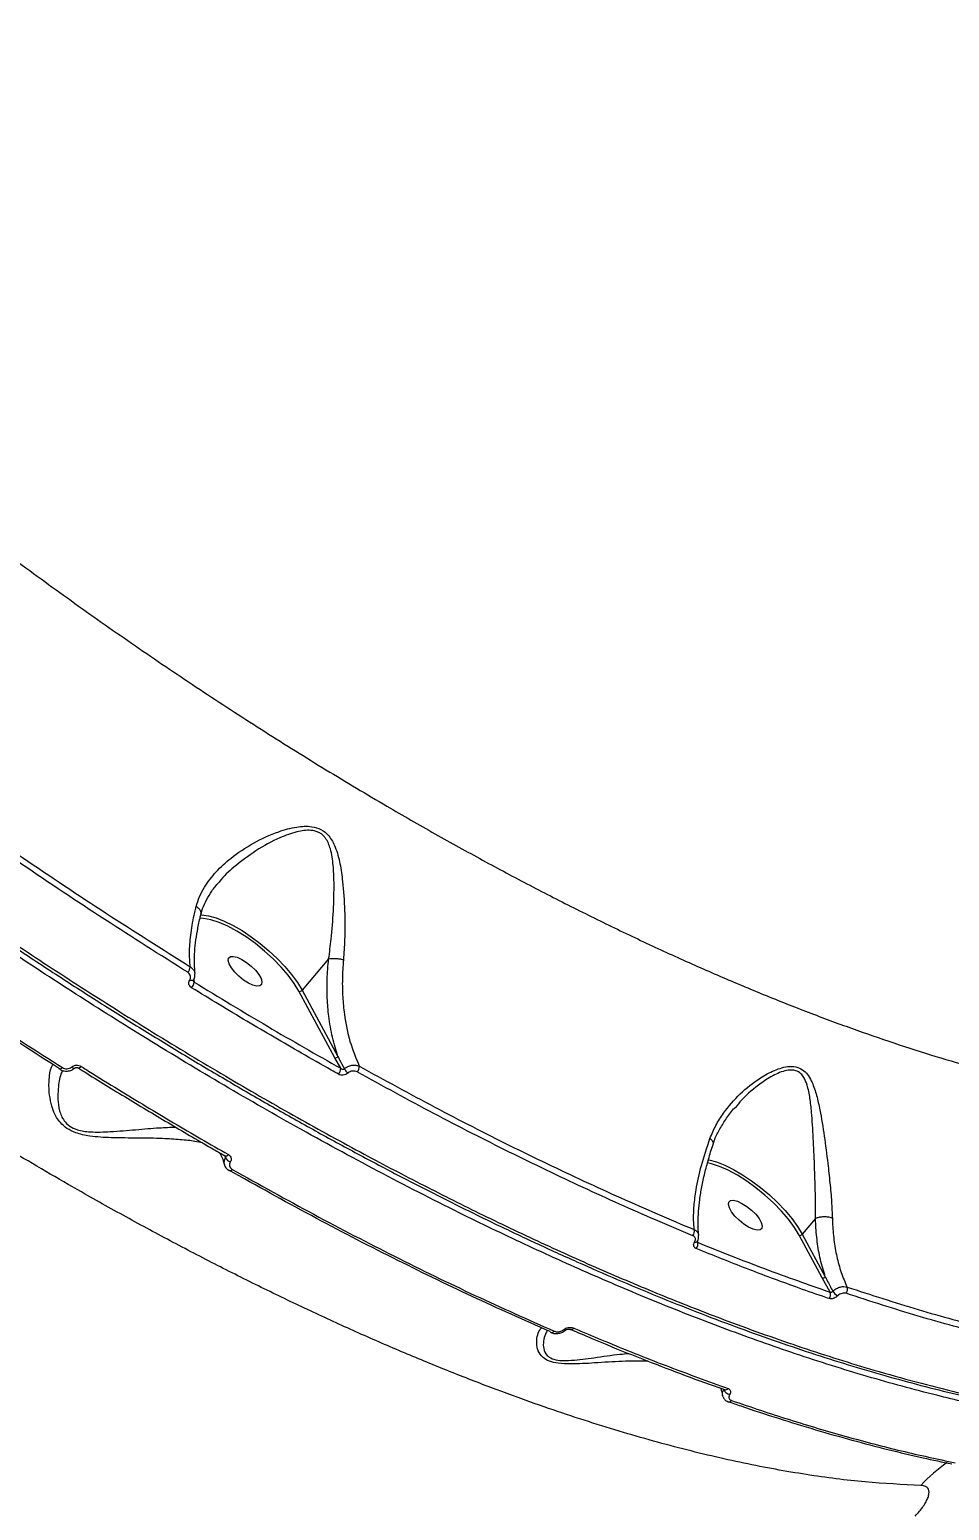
# Model space of a CAD drawing. Header units: millimetres. Extents: x -8607 to 7621, y -5747 to 4382.
# Drawn here: x 5521.9 to 5717.6, y -822.9 to -507.7 of the extents above; entities that cross this region are included whole.
import ezdxf

# ---------------------------------------------------------------- set-up
doc = ezdxf.new("R2010")
doc.units = ezdxf.units.MM
doc.layers.add('DIKOM_ОБЪЕКТ', color=7, linetype='Continuous')
doc.layers.add('DIKOM_РАЗМЕР_ОБЪЕКТА', color=7, linetype='Continuous')
doc.styles.add('style1', font='arial.ttf', dxfattribs={"width": 0.8})
doc.dimstyles.new('1-50', dxfattribs={"dimtxt": 300, "dimasz": 200, "dimexe": 100, "dimexo": 0, "dimgap": 100, "dimtad": 1, "dimtxsty": 'style1', "dimcen": 200, "dimclrd": 7, "dimclre": 7, "dimclrt": 7, "dimadec": 1, "dimazin": 2, "dimtfac": 1, "dimtmove": 0, "dimatfit": 2, "dimfxl": 0, "dimlwd": 25, "dimlwe": 18, "dimarcsym": 0})

# ---------------------------------------------------------------- blocks, each defined once
blk = doc.blocks.new('*D11')
at = {"layer": 'Defpoints', "color": 0, "transparency": 16777216}
for p in [(7619.37, -165.15), (-6826.53, -739.39), (7619.37, -5647.14)]:
    blk.add_point(p, dxfattribs=at)
at = {"layer": 'DIKOM_РАЗМЕР_ОБЪЕКТА', "color": 7, "lineweight": 18, "transparency": 16777216}
for p, q in [((7619.37, -165.15), (7619.37, -5747.14)), ((-6826.53, -739.39), (-6826.53, -5747.14))]:
    blk.add_line(p, q, dxfattribs=at)
at = {"layer": 'DIKOM_РАЗМЕР_ОБЪЕКТА', "color": 7, "lineweight": 25, "transparency": 16777216}
blk.add_line((-6626.53, -5647.14), (7419.37, -5647.14), dxfattribs=at)
at = {"layer": 'DIKOM_РАЗМЕР_ОБЪЕКТА', "color": 7, "transparency": 16777216}
for points in [[(-6626.53, -5613.8), (-6626.53, -5680.47), (-6826.53, -5647.14)], [(7419.37, -5613.8), (7419.37, -5680.47), (7619.37, -5647.14)]]:
    blk.add_solid(points, dxfattribs=at)
at = {"layer": 'DIKOM_РАЗМЕР_ОБЪЕКТА', "color": 7, "transparency": 16777216, "insert": (396.42, -5393.96), "char_height": 300, "attachment_point": 5, "style": 'style1'}
blk.add_mtext('14400', dxfattribs=at)
blk = doc.blocks.new('*D13')
at = {"layer": 'Defpoints', "color": 0, "transparency": 16777216}
for p in [(-5326.53, -191.39), (6073.47, -191.39), (6073.47, -4959.53)]:
    blk.add_point(p, dxfattribs=at)
at = {"layer": 'DIKOM_РАЗМЕР_ОБЪЕКТА', "color": 7, "lineweight": 18, "transparency": 16777216}
for p, q in [((-5326.53, -191.39), (-5326.53, -5059.53)), ((6073.47, -191.39), (6073.47, -5059.53))]:
    blk.add_line(p, q, dxfattribs=at)
at = {"layer": 'DIKOM_РАЗМЕР_ОБЪЕКТА', "color": 7, "lineweight": 25, "transparency": 16777216}
blk.add_line((-5126.53, -4959.53), (5873.47, -4959.53), dxfattribs=at)
at = {"layer": 'DIKOM_РАЗМЕР_ОБЪЕКТА', "color": 7, "transparency": 16777216}
for points in [[(-5126.53, -4926.2), (-5126.53, -4992.86), (-5326.53, -4959.53)], [(5873.47, -4926.2), (5873.47, -4992.86), (6073.47, -4959.53)]]:
    blk.add_solid(points, dxfattribs=at)
at = {"layer": 'DIKOM_РАЗМЕР_ОБЪЕКТА', "color": 7, "transparency": 16777216, "insert": (373.47, -4706.36), "char_height": 300, "attachment_point": 5, "style": 'style1'}
blk.add_mtext('11400', dxfattribs=at)

msp = doc.modelspace()

# ---------------------------------------------------------------- linework, layer by layer
at = {"layer": 'DIKOM_ОБЪЕКТ', "color": 7, "linetype": 'Continuous', "lineweight": 15}
for p, q in [((5585.526, -705.456), (5579.863, -712.147)), ((5556.815, -709.883), (5556.912, -710.413)), ((5579.863, -712.147), (5587.519, -726.282)), ((5586.86, -726.501), (5579.204, -712.366)), ((5588.103, -728.769), (5586.86, -726.501)), ((5672.106, -737.133), (5671.939, -737.335)), ((5563.602, -747.788), (5563.528, -747.414)), ((5564.394, -750.585), (5564.362, -750.562)), ((5689.153, -760.739), (5686.328, -764.077)), ((5664.011, -765.596), (5664.049, -765.805)), ((5690.583, -773.369), (5685.669, -764.296)), ((5686.328, -764.077), (5691.242, -773.15)), ((5692.252, -776.412), (5690.583, -773.369)), ((5669.818, -797.172), (5669.828, -797.174)), ((5670.583, -799.753), (5670.535, -799.734))]:
    msp.add_line(p, q, dxfattribs=at)
at = {"layer": 'DIKOM_ОБЪЕКТ', "color": 7, "linetype": 'Continuous', "lineweight": 15, "flags": 128}
for points in [[(5558.328, -696.1), (5558.496, -696.107), (5559.939, -696.306), (5561.559, -696.752), (5563.318, -697.437), (5565.181, -698.345), (5567.105, -699.457), (5569.05, -700.75), (5570.973, -702.193), (5572.833, -703.757), (5574.589, -705.408), (5576.203, -707.109), (5577.64, -708.824), (5578.869, -710.516), (5579.863, -712.147)], [(5579.204, -712.366), (5578.179, -710.694), (5576.903, -708.96), (5575.405, -707.204), (5573.722, -705.47), (5571.894, -703.8), (5569.967, -702.233), (5567.985, -700.808), (5565.998, -699.56), (5564.054, -698.517), (5562.198, -697.706), (5560.477, -697.146), (5558.931, -696.851), (5558.045, -696.805)], [(5571.253, -710.902), (5570.878, -711.209), (5570.25, -711.264), (5569.419, -711.062), (5568.453, -710.621), (5567.429, -709.975), (5566.431, -709.176), (5565.54, -708.291), (5564.827, -707.39), (5564.351, -706.546), (5564.15, -705.828), (5564.241, -705.294), (5564.615, -704.987), (5565.244, -704.932), (5566.074, -705.134), (5567.041, -705.576), (5568.065, -706.222), (5569.062, -707.02), (5569.954, -707.906), (5570.666, -708.807), (5571.142, -709.65), (5571.343, -710.368), (5571.253, -710.902)], [(5556.747, -710.002), (5556.738, -710.015), (5556.671, -710.071), (5556.573, -710.102), (5556.447, -710.108), (5556.299, -710.089), (5556.135, -710.045), (5555.961, -709.978)], [(5528.298, -728.955), (5528.258, -728.914), (5528.233, -728.842)], [(5528.868, -728.609), (5528.755, -728.732), (5528.644, -728.833), (5528.54, -728.909), (5528.447, -728.955), (5528.367, -728.972), (5528.303, -728.958), (5528.298, -728.955)], [(5530.845, -728.483), (5530.957, -728.573), (5531.065, -728.647), (5531.166, -728.704), (5531.258, -728.742), (5531.338, -728.761), (5531.405, -728.76), (5531.456, -728.739), (5531.466, -728.73)], [(5532.856, -728.354), (5532.739, -728.481), (5532.624, -728.584), (5532.517, -728.659), (5532.421, -728.704), (5532.339, -728.716), (5532.277, -728.695)], [(5564.188, -747.133), (5564.069, -747.259), (5563.951, -747.36), (5563.836, -747.43), (5563.731, -747.469), (5563.639, -747.474), (5563.565, -747.448)], [(5685.669, -764.296), (5684.648, -762.63), (5683.378, -760.902), (5681.887, -759.153), (5680.212, -757.425), (5678.394, -755.759), (5676.475, -754.196), (5674.502, -752.773), (5672.522, -751.523), (5670.582, -750.478), (5668.729, -749.661), (5667.008, -749.094), (5666.151, -748.896)], [(5666.239, -748.202), (5666.471, -748.249), (5668.091, -748.704), (5669.849, -749.395), (5671.707, -750.308), (5673.626, -751.422), (5675.564, -752.714), (5677.479, -754.155), (5679.33, -755.716), (5681.078, -757.362), (5682.684, -759.057), (5684.114, -760.766), (5685.338, -762.451), (5686.328, -764.077)], [(5565.011, -750.269), (5564.896, -750.391), (5564.781, -750.489), (5564.669, -750.559), (5564.566, -750.6), (5564.473, -750.609), (5564.396, -750.586), (5564.394, -750.585)], [(5677.717, -762.832), (5677.343, -763.139), (5676.715, -763.194), (5675.884, -762.992), (5674.917, -762.55), (5673.894, -761.904), (5672.896, -761.106), (5672.004, -760.22), (5671.292, -759.319), (5670.816, -758.476), (5670.615, -757.758), (5670.706, -757.224), (5671.08, -756.917), (5671.708, -756.862), (5672.539, -757.064), (5673.506, -757.505), (5674.529, -758.151), (5675.527, -758.95), (5676.418, -759.835), (5677.131, -760.736), (5677.607, -761.58), (5677.808, -762.298), (5677.717, -762.832)], [(5635.571, -784.385), (5635.646, -784.432), (5635.715, -784.469), (5635.778, -784.496), (5635.834, -784.511), (5635.882, -784.516), (5635.921, -784.509), (5635.95, -784.492)]]:
    msp.add_lwpolyline(points, dxfattribs=at)
at = {"layer": 'DIKOM_ОБЪЕКТ', "color": 7, "linetype": 'Continuous', "lineweight": 15}
for centre, radius, start, end in [((5553.982, -706.892), 2.114, 317.50695, 353.1346), ((5554.923, -710.262), 1.994, 316.90148, 355.65362), ((5579.363, -711.743), 0.643, 255.67973, 321.05725), ((5587.019, -725.878), 0.643, 255.68058, 321.05712), ((5586.4, -728.859), 1.705, 316.92174, 3.02423), ((5591.415, -727.496), 2.895, 208.54289, 232.28063), ((5590.315, -728.367), 1.749, 317.53173, 1.41868), ((5565.073, -747.179), 1.592, 202.47217, 252.69882), ((5662.002, -763.47), 1.389, 318.5006, 16.03185), ((5663.597, -765.326), 0.473, 246.04816, 313.38933), ((5662.766, -766.241), 1.355, 318.08162, 18.77376), ((5685.828, -763.673), 0.643, 255.67973, 321.05725), ((5690.742, -772.746), 0.643, 255.68058, 321.05712), ((5694.666, -775.813), 1.297, 319.26446, 22.01452), ((5691.079, -776.933), 1.283, 318.81668, 23.95856), ((5695.562, -774.52), 3.202, 211.51689, 237.56277), ((5632.979, -784.362), 0.636, 257.07321, 327.90898), ((5637.158, -783.723), 0.63, 255.53321, 328.26472), ((5632.993, -784.63), 0.385, 206.26364, 246.0994), ((5671.112, -796.647), 1.547, 199.15965, 262.2939), ((5669.989, -796.537), 0.655, 254.14852, 326.29191), ((5670.73, -799.101), 0.668, 257.25188, 325.60443), ((5737.373, -841.44), 35.158, 125.10258, 137.18788)]:
    msp.add_arc(centre, radius, start, end, dxfattribs=at)
for points, knots in [([(5800.866, -803.55), (5798.82, -803.961), (5793.452, -805.042), (5784.101, -806.083), (5772.972, -806.48), (5761.475, -806.091), (5750.043, -805.036), (5738.442, -803.37), (5726.87, -801.186), (5714.156, -798.261), (5700.232, -794.471), (5685.3, -789.76), (5670.337, -784.454), (5655.838, -778.796), (5641.463, -772.717), (5627.421, -766.359), (5612.292, -759.074), (5596.058, -750.765), (5579.016, -741.488), (5562.272, -731.86), (5546.339, -722.237), (5530.812, -712.432), (5515.883, -702.615), (5500.259, -691.94), (5483.974, -680.362), (5467.365, -668.055), (5451.324, -655.697), (5436.311, -643.702), (5421.905, -631.787), (5408.262, -620.128), (5393.784, -607.354), (5378.56, -593.432), (5362.985, -578.604), (5348.225, -563.991), (5334.667, -550.045), (5321.906, -536.417), (5310.049, -523.279), (5297.899, -509.305), (5285.576, -494.518), (5273.441, -479.225), (5262.26, -464.415), (5252.289, -450.515), (5243.186, -437.146), (5235.009, -424.46), (5227.33, -411.895), (5222.721, -403.719), (5220.372, -399.551)], [0, 0, 0, 0, 0.0156509, 0.0410528, 0.0664547, 0.0899044, 0.1133542, 0.1348277, 0.1563011, 0.1771003, 0.2025022, 0.227904, 0.2513538, 0.2748036, 0.2962771, 0.3177505, 0.3385497, 0.3639515, 0.3893534, 0.4128032, 0.436253, 0.4577264, 0.4791999, 0.4999991, 0.5244807, 0.5489623, 0.5715463, 0.5941304, 0.614795, 0.6354597, 0.6554668, 0.6808687, 0.7062706, 0.7297205, 0.7531703, 0.7746438, 0.7961173, 0.8169165, 0.8423185, 0.8677204, 0.8911702, 0.9146201, 0.9360936, 0.9575671, 0.9783663, 1, 1, 1, 1]), ([(5711.582, -817.547), (5707.676, -817.359), (5699.854, -816.982), (5687.239, -815.355), (5673.996, -812.945), (5660.087, -809.673), (5645.573, -805.562), (5632.533, -801.281), (5621.232, -797.188), (5611.837, -793.557), (5602.282, -789.638), (5592.621, -785.454), (5582.882, -781.021), (5573.063, -776.34), (5563.13, -771.395), (5553.118, -766.203), (5543.052, -760.779), (5531.281, -754.201), (5517.742, -746.304), (5502.588, -737.024), (5487.52, -727.369), (5472.78, -717.514), (5458.239, -707.393), (5444.019, -697.113), (5429.56, -686.269), (5414.899, -674.86), (5400.155, -662.943), (5385.74, -650.854), (5371.874, -638.799), (5358.423, -626.685), (5345.488, -614.624), (5332.557, -602.139), (5319.679, -589.246), (5306.979, -576.031), (5294.813, -562.866), (5283.356, -549.967), (5272.485, -537.221), (5262.266, -524.737), (5252.761, -512.604), (5243.907, -500.835), (5238.501, -493.224), (5235.796, -489.415)], [0, 0, 0, 0, 0.0313442, 0.0627863, 0.0943729, 0.1260597, 0.1578952, 0.1898332, 0.2088969, 0.2279605, 0.2471123, 0.2662641, 0.2851552, 0.3040463, 0.3230231, 0.3419999, 0.3608337, 0.3796886, 0.4078365, 0.436055, 0.4634313, 0.4908725, 0.5172469, 0.5436791, 0.5696677, 0.5978616, 0.6261261, 0.6535469, 0.6810325, 0.7074494, 0.733924, 0.7599541, 0.788218, 0.8165526, 0.8440412, 0.8715946, 0.8980763, 0.9246157, 0.9507092, 0.9753315, 1, 1, 1, 1]), ([(5291.674, -498.944), (5294.373, -502.175), (5300.506, -509.517), (5310.476, -520.978), (5321.813, -533.588), (5333.803, -546.453), (5346.71, -559.816), (5359.792, -572.88), (5372.475, -585.113), (5384.384, -596.255), (5396.46, -607.239), (5409.253, -618.531), (5422.846, -630.152), (5437.026, -641.89), (5451.447, -653.427), (5466.001, -664.677), (5479.847, -675.023), (5493.289, -684.743), (5506.682, -694.122), (5520.505, -703.477), (5534.817, -712.81), (5549.528, -722.038), (5564.261, -730.894), (5578.906, -739.311), (5592.636, -746.849), (5605.781, -753.737), (5618.633, -760.163), (5631.646, -766.338), (5644.802, -772.223), (5657.783, -777.665), (5671.668, -783.08), (5686.34, -788.297), (5699.626, -792.48), (5710.603, -795.558), (5720.29, -798.009), (5730.578, -800.274), (5741.608, -802.266), (5752.488, -803.752), (5763.184, -804.688), (5773.435, -805.03), (5782.648, -804.786), (5790.881, -804.07), (5798.912, -802.878), (5807.143, -801.036), (5815.303, -798.29), (5820.674, -796.112), (5823.114, -794.658), (5823.282, -794.558)], [0, 0, 0, 0, 0.0175092, 0.0397789, 0.0620872, 0.0859438, 0.109848, 0.1352927, 0.158087, 0.1780911, 0.1981231, 0.2207474, 0.2434121, 0.2665002, 0.2911499, 0.3141799, 0.3372526, 0.3579793, 0.3787371, 0.4013613, 0.4240261, 0.4471142, 0.4717638, 0.4947939, 0.5178666, 0.5385933, 0.5593511, 0.581623, 0.6039335, 0.6263717, 0.6488494, 0.6771966, 0.7056237, 0.722785, 0.7399639, 0.7622358, 0.7845463, 0.8084073, 0.8323159, 0.856411, 0.880555, 0.9005523, 0.9205775, 0.9463937, 0.9722099, 0.9980864, 1, 1, 1, 1]), ([(5382.881, -499.194), (5387.075, -503.66), (5395.473, -512.603), (5408.605, -525.902), (5422.117, -539.099), (5436.04, -552.173), (5450.319, -565.077), (5464.94, -577.79), (5479.847, -590.257), (5494.1, -601.717), (5507.606, -612.187), (5520.321, -621.719), (5533.131, -630.997), (5546.028, -640.012), (5558.98, -648.74), (5571.972, -657.168), (5584.967, -665.268), (5597.035, -672.482), (5608.154, -678.872), (5618.305, -684.495), (5628.369, -689.86), (5638.348, -694.968), (5648.247, -699.821), (5658.019, -704.397), (5667.64, -708.685), (5677.115, -712.691), (5686.465, -716.423), (5695.687, -719.879), (5704.76, -723.05), (5713.657, -725.925), (5722.36, -728.5), (5730.87, -730.776), (5739.191, -732.752), (5747.285, -734.421), (5755.131, -735.78), (5762.735, -736.833), (5770.114, -737.582), (5778.01, -738.071), (5786.308, -738.174), (5794.879, -737.752), (5802.99, -736.793), (5810.609, -735.298), (5817.724, -733.272), (5824.307, -730.707), (5830.405, -727.648), (5834.004, -725.167), (5835.806, -723.925)], [0, 0, 0, 0, 0.0279517, 0.0559711, 0.0841497, 0.112398, 0.140846, 0.1693659, 0.1980505, 0.2268089, 0.2504876, 0.2742079, 0.2980249, 0.3218842, 0.3458643, 0.3698877, 0.3940102, 0.4181768, 0.4373171, 0.4564794, 0.475545, 0.4946105, 0.5137639, 0.5329172, 0.5518732, 0.5708292, 0.5898716, 0.608914, 0.6280087, 0.6471254, 0.6661455, 0.6851656, 0.7042731, 0.7233807, 0.7422913, 0.7612018, 0.7801984, 0.799195, 0.8241795, 0.8492136, 0.8742975, 0.8994316, 0.9244982, 0.9496151, 0.9747822, 1, 1, 1, 1]), ([(5555.541, -708.321), (5549.662, -704.621), (5537.886, -697.212), (5520.13, -685.34), (5502.316, -672.959), (5490.479, -664.255), (5484.551, -659.897)], [0, 0, 0, 0, 0.24825222, 0.49719304, 0.74824047, 1, 1, 1, 1]), ([(5485.251, -658.831), (5491.083, -663.119), (5502.762, -671.707), (5520.451, -684.013), (5538.251, -695.924), (5550.132, -703.401), (5556.082, -707.145)], [0, 0, 0, 0, 0.2482527, 0.4971938, 0.7482409, 1, 1, 1, 1]), ([(5528.233, -728.842), (5522.765, -725.347), (5511.815, -718.348), (5495.326, -707.215), (5478.81, -695.618), (5464.984, -685.522), (5456.706, -679.259), (5453.895, -677.133)], [0, 0, 0, 0, 0.2200461, 0.4406213, 0.6628108, 0.8855451, 1, 1, 1, 1]), ([(5454.364, -676.78), (5457.18, -678.911), (5465.411, -685.138), (5479.16, -695.183), (5495.645, -706.766), (5512.238, -717.978), (5523.32, -725.063), (5528.868, -728.609)], [0, 0, 0, 0, 0.1144542, 0.3345003, 0.5550756, 0.7772654, 1, 1, 1, 1]), ([(5557.33, -694.355), (5557.553, -693.636), (5557.998, -692.198), (5559.352, -689.677), (5561.507, -686.883), (5564.981, -683.71), (5569.426, -680.719), (5574.234, -678.51), (5578.479, -677.32), (5581.599, -677.134), (5583.996, -677.832), (5585.802, -679.336), (5587.137, -681.895), (5588.022, -685.215), (5588.632, -689.733), (5588.999, -695.152), (5589.016, -700.806), (5588.781, -704.235), (5588.684, -705.648)], [0, 0, 0, 0, 0.0404305, 0.0808828, 0.150957, 0.2211467, 0.3139213, 0.4066913, 0.4680974, 0.5184387, 0.5509393, 0.5857394, 0.6308309, 0.6892176, 0.7478304, 0.8412608, 0.9345794, 1, 1, 1, 1]), ([(5585.533, -705.451), (5585.533, -705.45), (5585.636, -704.768), (5585.826, -703.385), (5586.212, -700.007), (5586.584, -695.215), (5586.738, -689.945), (5586.557, -685.532), (5586.163, -682.755), (5585.51, -680.853), (5584.991, -679.907), (5584.406, -679.223), (5583.922, -678.831), (5583.339, -678.494), (5582.643, -678.237), (5581.568, -678.071), (5580.258, -678.124), (5578.652, -678.432), (5576.944, -678.959), (5573.953, -680.165), (5569.916, -682.382), (5565.704, -685.604), (5563.06, -687.977), (5562.151, -689.209), (5562.053, -689.341)], [0, 0, 0, 0, 0.00006967, 0.03892665, 0.07799722, 0.18796548, 0.30098649, 0.36854094, 0.43728549, 0.46194139, 0.48718096, 0.50129162, 0.51577019, 0.5241903, 0.5412138, 0.55890558, 0.58664134, 0.61517463, 0.65068729, 0.68648883, 0.79555404, 0.9073579, 0.99007328, 1, 1, 1, 1]), ([(5558.407, -695.905), (5558.458, -695.677), (5558.647, -694.817), (5559.291, -693.342), (5560.349, -691.487), (5561.291, -690.141), (5561.931, -689.448), (5562.033, -689.338)], [0, 0, 0, 0, 0.0976763, 0.3675977, 0.650277, 0.9441569, 1, 1, 1, 1]), ([(5506.04, -694.358), (5507.955, -695.678), (5512.966, -699.132), (5521.064, -704.549), (5530.311, -710.611), (5539.513, -716.49), (5548.674, -722.197), (5557.796, -727.732), (5566.884, -733.098), (5575.94, -738.296), (5584.966, -743.328), (5593.964, -748.196), (5602.939, -752.9), (5611.891, -757.44), (5620.803, -761.809), (5629.64, -765.99), (5638.368, -769.963), (5646.97, -773.722), (5655.45, -777.27), (5663.81, -780.607), (5672.054, -783.737), (5680.184, -786.659), (5688.203, -789.374), (5696.113, -791.884), (5703.916, -794.188), (5711.615, -796.286), (5719.199, -798.177), (5726.644, -799.854), (5733.918, -801.307), (5741.005, -802.534), (5747.901, -803.535), (5754.611, -804.31), (5761.136, -804.86), (5767.48, -805.186), (5773.643, -805.288), (5779.628, -805.165), (5785.435, -804.817), (5791.067, -804.243), (5796.518, -803.443), (5801.777, -802.421), (5806.818, -801.176), (5811.627, -799.716), (5816.188, -798.031), (5820.006, -796.398), (5822.209, -795.236), (5823.055, -794.789)], [0, 0, 0, 0, 0.01476859, 0.03863559, 0.06236857, 0.08600313, 0.10956628, 0.13308498, 0.15658616, 0.1800966, 0.20363434, 0.22722624, 0.25089912, 0.27467979, 0.29858128, 0.32247984, 0.34625737, 0.36992904, 0.39352189, 0.41706292, 0.44057909, 0.46409731, 0.48763782, 0.51122514, 0.53488607, 0.55864739, 0.58253534, 0.60645388, 0.63029046, 0.65401368, 0.67765035, 0.70122715, 0.72477058, 0.74830693, 0.77185906, 0.79544742, 0.81909762, 0.84283499, 0.86668455, 0.89060461, 0.91446811, 0.93819211, 0.96180327, 0.9853254, 1, 1, 1, 1]), ([(5556.082, -707.145), (5556.001, -706.059), (5555.838, -703.866), (5556.179, -699.951), (5556.759, -696.696), (5557.23, -694.763), (5557.33, -694.355)], [0, 0, 0, 0, 0.2991599, 0.6039868, 0.9163485, 1, 1, 1, 1]), ([(5557.101, -708.564), (5557.046, -707.934), (5556.937, -706.669), (5556.979, -704.483), (5557.181, -702.105), (5557.578, -699.527), (5557.987, -697.44), (5558.322, -696.179), (5558.403, -695.877)], [0, 0, 0, 0, 0.1852208, 0.3722653, 0.5607052, 0.7501269, 0.9399623, 1, 1, 1, 1]), ([(5558.346, -695.863), (5558.369, -695.787), (5558.437, -695.562), (5558.249, -695.133), (5557.879, -694.72), (5557.53, -694.471), (5557.367, -694.376), (5557.33, -694.355)], [0, 0, 0, 0, 0.1578372, 0.4664883, 0.7751404, 0.9486064, 1, 1, 1, 1]), ([(5587.519, -726.282), (5587.099, -724.933), (5586.253, -722.216), (5585.547, -717.999), (5585.206, -713.85), (5585.164, -709.765), (5585.403, -706.92), (5585.526, -705.456)], [0, 0, 0, 0, 0.2198974, 0.4427753, 0.6236712, 0.8062571, 1, 1, 1, 1]), ([(5585.526, -705.456), (5585.527, -705.455), (5585.529, -705.453), (5585.532, -705.452), (5585.533, -705.451), (5585.533, -705.451)], [0, 0, 0, 0, 0.5019097, 0.9101308, 1, 1, 1, 1]), ([(5585.533, -705.451), (5585.747, -705.419), (5586.175, -705.353), (5587.001, -705.363), (5587.826, -705.45), (5588.384, -705.564), (5588.643, -705.636), (5588.684, -705.648)], [0, 0, 0, 0, 0.2440021, 0.4880042, 0.7320067, 0.9571012, 1, 1, 1, 1]), ([(5588.684, -705.648), (5588.585, -707.039), (5588.394, -709.726), (5588.486, -713.605), (5588.917, -718.097), (5589.935, -723.211), (5591.347, -726.604), (5592.063, -728.323)], [0, 0, 0, 0, 0.16479402, 0.31844017, 0.47351989, 0.7333093, 1, 1, 1, 1]), ([(5555.961, -709.978), (5556.027, -709.84), (5556.16, -709.564), (5556.147, -709.113), (5555.975, -708.699), (5555.734, -708.446), (5555.571, -708.34), (5555.541, -708.321)], [0, 0, 0, 0, 0.236408, 0.4729314, 0.7098822, 0.9468304, 1, 1, 1, 1]), ([(5556.082, -707.145), (5556.131, -707.177), (5556.401, -707.348), (5556.782, -707.76), (5557.048, -708.244), (5557.042, -708.524), (5557.041, -708.565)], [0, 0, 0, 0, 0.0936974, 0.5111203, 0.928532, 1, 1, 1, 1]), ([(5556.736, -709.995), (5556.764, -709.957), (5556.961, -709.685), (5557.113, -709.193), (5557.048, -708.766), (5557.026, -708.62)], [0, 0, 0, 0, 0.0977553, 0.691294, 1, 1, 1, 1]), ([(5556.379, -711.625), (5556.349, -711.605), (5556.186, -711.5), (5555.946, -711.248), (5555.775, -710.837), (5555.762, -710.389), (5555.895, -710.115), (5555.961, -709.978)], [0, 0, 0, 0, 0.0545852, 0.2913569, 0.527817, 0.7639702, 1, 1, 1, 1]), ([(5587.645, -730.024), (5587.12, -729.729), (5584.491, -728.253), (5577.987, -724.549), (5568.098, -718.775), (5560.287, -714.009), (5556.379, -711.625)], [0, 0, 0, 0, 0.0507678, 0.2538476, 0.6266954, 1, 1, 1, 1]), ([(5556.72, -710.127), (5556.718, -710.118), (5556.709, -710.088), (5556.71, -710.052), (5556.747, -710.003), (5556.748, -710.001)], [0, 0, 0, 0, 0.28984917, 0.97323117, 1, 1, 1, 1]), ([(5556.717, -710.126), (5556.717, -710.129), (5556.717, -710.182), (5556.77, -710.279), (5556.847, -710.368), (5556.901, -710.406), (5556.912, -710.413)], [0, 0, 0, 0, 0.0211844, 0.4595966, 0.8987795, 1, 1, 1, 1]), ([(5556.912, -710.413), (5562.128, -713.591), (5572.572, -719.954), (5582.922, -725.829), (5588.103, -728.769)], [0, 0, 0, 0, 0.4994501, 1, 1, 1, 1]), ([(5558.677, -744.619), (5558.156, -744.516), (5556.816, -744.25), (5553.97, -743.927), (5549.934, -743.688), (5545.008, -743.602), (5540.491, -743.595), (5536.991, -743.441), (5534.444, -743.198), (5531.925, -742.67), (5529.765, -741.619), (5528.078, -740.09), (5526.931, -738.003), (5526.274, -735.626), (5525.945, -732.941), (5526.064, -730.272), (5526.436, -728.54), (5526.844, -728.014), (5526.88, -727.968)], [0, 0, 0, 0, 0.049015, 0.1260259, 0.2053873, 0.3039243, 0.4053934, 0.4438631, 0.4827904, 0.5342449, 0.5708904, 0.6074235, 0.6657501, 0.7283161, 0.7922344, 0.8898711, 0.9904657, 1, 1, 1, 1]), ([(5587.519, -726.282), (5587.632, -726.505), (5588.075, -727.375), (5588.532, -728.238), (5588.872, -728.879)], [0, 0, 0, 0, 0.2563729, 1, 1, 1, 1]), ([(5528.906, -729.2), (5528.782, -729.459), (5528.29, -730.487), (5527.978, -732.669), (5527.841, -735.341), (5528.095, -737.322), (5528.606, -738.876), (5529.236, -740.02), (5530.323, -741.128), (5532.272, -742.021), (5534.583, -742.321), (5536.931, -742.35), (5540.224, -742.188), (5544.519, -741.823), (5549.196, -741.407), (5551.828, -741.32), (5552.966, -741.282)], [0, 0, 0, 0, 0.0433687, 0.1717101, 0.2519447, 0.3319661, 0.367338, 0.402587, 0.4447804, 0.48673, 0.5478295, 0.5959975, 0.6442623, 0.7730096, 0.9018457, 1, 1, 1, 1]), ([(5528.304, -728.944), (5528.347, -728.976), (5528.625, -729.178), (5529.274, -729.37), (5530.183, -729.377), (5530.966, -729.142), (5531.31, -728.82), (5531.434, -728.703)], [0, 0, 0, 0, 0.0481116, 0.3105093, 0.5782022, 0.8478626, 1, 1, 1, 1]), ([(5528.868, -728.609), (5529.021, -728.688), (5529.328, -728.844), (5529.869, -728.892), (5530.382, -728.787), (5530.695, -728.611), (5530.829, -728.496), (5530.845, -728.483)], [0, 0, 0, 0, 0.2486747, 0.49752, 0.7389377, 0.9703205, 1, 1, 1, 1]), ([(5530.845, -728.483), (5530.995, -728.378), (5531.286, -728.174), (5531.839, -728.072), (5532.387, -728.117), (5532.7, -728.275), (5532.856, -728.354)], [0, 0, 0, 0, 0.2592201, 0.5021627, 0.7511322, 1, 1, 1, 1]), ([(5531.467, -728.734), (5531.482, -728.72), (5531.522, -728.683), (5531.643, -728.625), (5531.807, -728.589), (5531.985, -728.591), (5532.155, -728.629), (5532.238, -728.677), (5532.278, -728.7)], [0, 0, 0, 0, 0.1014969, 0.2688297, 0.4412401, 0.6142775, 0.811271, 1, 1, 1, 1]), ([(5532.28, -728.691), (5532.688, -728.949), (5536.173, -731.156), (5542.726, -735.168), (5551.925, -740.694), (5558.877, -744.779), (5562.745, -746.971), (5563.57, -747.438)], [0, 0, 0, 0, 0.0389588, 0.3324221, 0.6265151, 0.9203579, 1, 1, 1, 1]), ([(5532.856, -728.354), (5533.388, -728.687), (5536.051, -730.354), (5542.618, -734.412), (5552.547, -740.409), (5560.306, -744.891), (5564.188, -747.133)], [0, 0, 0, 0, 0.0507693, 0.253855, 0.6266991, 1, 1, 1, 1]), ([(5589.644, -729.786), (5589.628, -729.8), (5589.492, -729.921), (5589.173, -730.113), (5588.653, -730.244), (5588.108, -730.228), (5587.799, -730.092), (5587.645, -730.024)], [0, 0, 0, 0, 0.0299153, 0.261791, 0.5039481, 0.7520215, 1, 1, 1, 1]), ([(5588.103, -728.769), (5588.166, -728.815), (5588.289, -728.903), (5588.499, -728.968), (5588.686, -728.97), (5588.8, -728.929), (5588.852, -728.895), (5588.866, -728.883), (5588.872, -728.879)], [0, 0, 0, 0, 0.27256648, 0.53258616, 0.76675084, 0.93194688, 0.97408845, 1, 1, 1, 1]), ([(5588.872, -728.879), (5588.9, -728.854), (5589.126, -728.657), (5589.642, -728.339), (5590.471, -728.091), (5591.337, -728.06), (5591.822, -728.236), (5592.063, -728.323)], [0, 0, 0, 0, 0.03333957, 0.26643991, 0.50826892, 0.75526845, 1, 1, 1, 1]), ([(5591.604, -729.547), (5591.453, -729.481), (5591.151, -729.349), (5590.617, -729.334), (5590.109, -729.463), (5589.796, -729.651), (5589.661, -729.771), (5589.644, -729.786)], [0, 0, 0, 0, 0.2478617, 0.4958964, 0.7364511, 0.9670336, 1, 1, 1, 1]), ([(5663.042, -764.391), (5660.411, -763.287), (5652.72, -760.059), (5639.73, -754.224), (5623.971, -746.658), (5607.927, -738.487), (5597.05, -732.529), (5591.604, -729.547)], [0, 0, 0, 0, 0.1144547, 0.3345006, 0.5550758, 0.7772655, 1, 1, 1, 1]), ([(5592.063, -728.323), (5597.43, -731.263), (5608.178, -737.151), (5624.123, -745.28), (5639.915, -752.869), (5652.977, -758.739), (5660.711, -761.985), (5663.337, -763.087)], [0, 0, 0, 0, 0.2200464, 0.4406219, 0.6628116, 0.885546, 1, 1, 1, 1]), ([(5666.684, -743.702), (5667.079, -742.763), (5667.871, -740.885), (5669.947, -737.636), (5673.015, -734.086), (5676.79, -731.085), (5679.889, -729.37), (5681.997, -728.611), (5683.699, -728.293), (5685.352, -728.447), (5686.722, -729.215), (5687.705, -730.358), (5688.629, -732.103), (5689.425, -734.521), (5690.244, -738.32), (5691.035, -743.14), (5691.705, -748.413), (5692.229, -753.135), (5692.587, -757.083), (5692.689, -759.51), (5692.738, -760.655)], [0, 0, 0, 0, 0.05193, 0.1038899, 0.195155, 0.2864042, 0.3437019, 0.3731335, 0.4024724, 0.4366826, 0.4671116, 0.4969772, 0.5269692, 0.5808921, 0.6349545, 0.7265891, 0.8181324, 0.8810564, 0.9438912, 1, 1, 1, 1]), ([(5689.158, -760.735), (5689.158, -760.734), (5689.178, -759.64), (5689.173, -757.215), (5689.083, -753.375), (5688.911, -748.741), (5688.705, -743.567), (5688.396, -738.824), (5688.012, -735.071), (5687.507, -732.572), (5686.821, -730.863), (5686.012, -729.809), (5684.93, -729.149), (5683.426, -729.088), (5681.87, -729.5), (5679.891, -730.377), (5676.957, -732.276), (5674.094, -734.616), (5672.533, -736.592), (5672.106, -737.133)], [0, 0, 0, 0, 0.00003768, 0.06745385, 0.14408778, 0.22082327, 0.33278887, 0.44484314, 0.50939126, 0.57375106, 0.61634313, 0.64143297, 0.67439569, 0.71167348, 0.74515917, 0.77879904, 0.84687938, 0.95809938, 1, 1, 1, 1]), ([(5667.387, -744.847), (5667.458, -744.622), (5667.778, -743.607), (5668.649, -741.856), (5670.024, -739.601), (5671.18, -738.001), (5671.928, -737.202), (5672.031, -737.092)], [0, 0, 0, 0, 0.0786101, 0.3549577, 0.646035, 0.9511899, 1, 1, 1, 1]), ([(5663.337, -763.087), (5663.285, -762.423), (5663.161, -760.851), (5663.271, -758.036), (5663.757, -754.2), (5664.768, -749.458), (5666.04, -745.637), (5666.684, -743.702)], [0, 0, 0, 0, 0.13016728, 0.30813848, 0.48827331, 0.74085047, 1, 1, 1, 1]), ([(5666.684, -743.702), (5666.704, -743.717), (5666.905, -743.869), (5667.211, -744.175), (5667.422, -744.554), (5667.366, -744.741), (5667.344, -744.811)], [0, 0, 0, 0, 0.0398558, 0.3997505, 0.772966, 1, 1, 1, 1]), ([(5562.272, -746.701), (5562.388, -746.873), (5562.702, -747.338), (5563.07, -748.199), (5563.254, -749.002), (5563.319, -749.285)], [0, 0, 0, 0, 0.2758638, 0.7447358, 1, 1, 1, 1]), ([(5664.318, -764.265), (5664.29, -764.057), (5664.178, -763.24), (5664.142, -761.567), (5664.223, -759.261), (5664.488, -756.725), (5664.932, -754.003), (5665.551, -751.123), (5666.367, -748.111), (5666.995, -746.003), (5667.396, -744.889), (5667.415, -744.834)], [0, 0, 0, 0, 0.04483918, 0.17657153, 0.31016948, 0.44547518, 0.58203962, 0.71927896, 0.85647702, 0.99298676, 1, 1, 1, 1]), ([(5563.374, -749.261), (5563.364, -749.239), (5563.255, -749.001), (5563.292, -748.468), (5563.498, -748.015), (5563.602, -747.788)], [0, 0, 0, 0, 0.0476624, 0.5237264, 1, 1, 1, 1]), ([(5563.384, -749.263), (5563.388, -749.306), (5563.415, -749.614), (5563.755, -750.12), (5564.183, -750.43), (5564.394, -750.583)], [0, 0, 0, 0, 0.0762045, 0.5450072, 1, 1, 1, 1]), ([(5563.569, -747.454), (5563.588, -747.465), (5563.643, -747.497), (5563.655, -747.526), (5563.656, -747.532), (5563.656, -747.535)], [0, 0, 0, 0, 0.2095068, 0.6111252, 1, 1, 1, 1]), ([(5563.602, -747.788), (5563.625, -747.744), (5563.668, -747.661), (5563.66, -747.576), (5563.656, -747.535)], [0, 0, 0, 0, 0.5251262, 1, 1, 1, 1]), ([(5564.188, -747.133), (5564.215, -747.149), (5564.373, -747.244), (5564.61, -747.475), (5564.782, -747.865), (5564.796, -748.296), (5564.665, -748.565), (5564.6, -748.699)], [0, 0, 0, 0, 0.04891933, 0.28708572, 0.52496427, 0.76253683, 1, 1, 1, 1]), ([(5564.6, -748.699), (5564.534, -748.835), (5564.403, -749.105), (5564.416, -749.538), (5564.589, -749.928), (5564.826, -750.159), (5564.984, -750.253), (5565.011, -750.269)], [0, 0, 0, 0, 0.2376974, 0.4754976, 0.7137247, 0.9520118, 1, 1, 1, 1]), ([(5632.647, -784.801), (5627.145, -782.357), (5616.125, -777.463), (5599.15, -769.181), (5581.881, -760.264), (5570.163, -753.724), (5564.295, -750.45)], [0, 0, 0, 0, 0.2482505, 0.4971902, 0.7482387, 1, 1, 1, 1]), ([(5565.011, -750.269), (5570.81, -753.506), (5582.424, -759.989), (5599.656, -768.898), (5616.754, -777.252), (5627.925, -782.215), (5633.518, -784.7)], [0, 0, 0, 0, 0.2482503, 0.4971899, 0.7482385, 1, 1, 1, 1]), ([(5689.153, -760.739), (5689.154, -760.738), (5689.156, -760.736), (5689.157, -760.735), (5689.158, -760.735)], [0, 0, 0, 0, 0.6744349, 1, 1, 1, 1]), ([(5691.242, -773.15), (5690.868, -771.931), (5690.142, -769.567), (5689.482, -765.71), (5689.215, -762.754), (5689.163, -761.064), (5689.153, -760.739)], [0, 0, 0, 0, 0.3208307, 0.6223551, 0.9272313, 1, 1, 1, 1]), ([(5692.738, -760.655), (5692.705, -760.642), (5692.559, -760.586), (5692.167, -760.475), (5691.487, -760.378), (5690.636, -760.382), (5689.805, -760.497), (5689.374, -760.656), (5689.158, -760.735)], [0, 0, 0, 0, 0.0350348, 0.1552513, 0.3664391, 0.5776263, 0.7888131, 1, 1, 1, 1]), ([(5692.738, -760.655), (5692.746, -760.963), (5692.791, -762.54), (5693.028, -765.328), (5693.65, -768.887), (5694.567, -772.275), (5695.433, -774.305), (5695.869, -775.327)], [0, 0, 0, 0, 0.0563914, 0.288291, 0.5227681, 0.7600043, 1, 1, 1, 1]), ([(5663.405, -765.759), (5663.471, -765.633), (5663.602, -765.382), (5663.607, -765.006), (5663.466, -764.679), (5663.246, -764.484), (5663.083, -764.409), (5663.042, -764.391)], [0, 0, 0, 0, 0.2263604, 0.4527269, 0.6823825, 0.9207758, 1, 1, 1, 1]), ([(5663.774, -767.146), (5663.733, -767.127), (5663.566, -767.052), (5663.343, -766.854), (5663.201, -766.521), (5663.206, -766.14), (5663.339, -765.886), (5663.405, -765.759)], [0, 0, 0, 0, 0.0795875, 0.3194881, 0.5497988, 0.7748586, 1, 1, 1, 1]), ([(5663.337, -763.087), (5663.405, -763.124), (5663.682, -763.272), (5664.032, -763.639), (5664.258, -764.031), (5664.248, -764.255), (5664.248, -764.266)], [0, 0, 0, 0, 0.1405811, 0.5652886, 0.9779994, 1, 1, 1, 1]), ([(5663.891, -765.731), (5663.889, -765.733), (5663.887, -765.738), (5663.911, -765.693), (5663.924, -765.668)], [0, 0, 0, 0, 0.4579333, 1, 1, 1, 1]), ([(5663.896, -765.72), (5663.904, -765.738), (5663.923, -765.783), (5663.986, -765.802), (5664.036, -765.804), (5664.049, -765.805)], [0, 0, 0, 0, 0.3296076, 0.8308291, 1, 1, 1, 1]), ([(5663.914, -765.665), (5663.938, -765.634), (5664.117, -765.394), (5664.285, -764.927), (5664.25, -764.502), (5664.236, -764.324)], [0, 0, 0, 0, 0.0813774, 0.6166866, 1, 1, 1, 1]), ([(5664.049, -765.805), (5668.825, -767.721), (5678.39, -771.557), (5687.628, -774.792), (5692.252, -776.412)], [0, 0, 0, 0, 0.49945, 1, 1, 1, 1]), ([(5692.045, -777.778), (5691.577, -777.618), (5689.24, -776.818), (5683.428, -774.767), (5674.512, -771.466), (5667.355, -768.586), (5663.774, -767.146)], [0, 0, 0, 0, 0.0507693, 0.253855, 0.6266991, 1, 1, 1, 1]), ([(5691.242, -773.15), (5691.355, -773.373), (5691.874, -774.394), (5692.412, -775.404), (5692.833, -776.194)], [0, 0, 0, 0, 0.2185559, 1, 1, 1, 1]), ([(5692.833, -776.194), (5692.874, -776.157), (5693.116, -775.938), (5693.643, -775.589), (5694.43, -775.287), (5695.222, -775.173), (5695.653, -775.275), (5695.869, -775.327)], [0, 0, 0, 0, 0.04853082, 0.28673378, 0.52469882, 0.76227854, 1, 1, 1, 1]), ([(5695.869, -775.327), (5700.949, -776.975), (5711.122, -780.275), (5725.801, -784.23), (5740.081, -787.51), (5749.12, -788.995), (5753.646, -789.739)], [0, 0, 0, 0, 0.2482505, 0.4971903, 0.7482387, 1, 1, 1, 1]), ([(5693.845, -777.222), (5693.821, -777.245), (5693.678, -777.379), (5693.366, -777.594), (5692.9, -777.786), (5692.43, -777.864), (5692.173, -777.807), (5692.045, -777.778)], [0, 0, 0, 0, 0.0479293, 0.2856334, 0.523625, 0.7617704, 1, 1, 1, 1]), ([(5692.252, -776.412), (5692.293, -776.418), (5692.375, -776.431), (5692.526, -776.396), (5692.676, -776.324), (5692.778, -776.248), (5692.825, -776.201), (5692.833, -776.194)], [0, 0, 0, 0, 0.2385191, 0.4769727, 0.7149768, 0.9522192, 1, 1, 1, 1]), ([(5695.649, -776.659), (5695.521, -776.631), (5695.264, -776.576), (5694.794, -776.655), (5694.326, -776.847), (5694.013, -777.064), (5693.869, -777.199), (5693.845, -777.222)], [0, 0, 0, 0, 0.2378088, 0.4755153, 0.7135038, 0.9515312, 1, 1, 1, 1]), ([(5753.56, -791.106), (5749.087, -790.372), (5740.13, -788.901), (5725.895, -785.645), (5711.124, -781.677), (5700.812, -778.333), (5695.649, -776.659)], [0, 0, 0, 0, 0.24825027, 0.49718987, 0.74823847, 1, 1, 1, 1]), ([(5653.541, -791.097), (5651.707, -791.092), (5647.976, -791.081), (5643.238, -791.417), (5639.576, -791.64), (5636.959, -791.731), (5634.491, -791.63), (5632.433, -791.15), (5630.88, -790.226), (5630.016, -788.867), (5629.736, -787.311), (5629.903, -785.813), (5630.275, -784.663), (5630.698, -784.141), (5630.829, -783.98)], [0, 0, 0, 0, 0.1432469, 0.2914619, 0.3541739, 0.4177071, 0.4891378, 0.5464088, 0.6037342, 0.6878786, 0.7736408, 0.8612706, 0.9570663, 1, 1, 1, 1]), ([(5632.093, -784.55), (5631.952, -784.8), (5631.564, -785.487), (5631.213, -786.818), (5631.181, -788.386), (5631.725, -789.758), (5633.025, -790.641), (5634.896, -791.011), (5637.172, -790.95), (5639.604, -790.693), (5643.056, -790.215), (5646.358, -789.712), (5648.755, -789.506), (5649.358, -789.454)], [0, 0, 0, 0, 0.0621208, 0.1706969, 0.2789654, 0.37911, 0.4445744, 0.5098475, 0.5943033, 0.6723355, 0.75054, 0.937127, 1, 1, 1, 1]), ([(5632.842, -784.969), (5632.902, -784.999), (5633.223, -785.159), (5633.883, -785.25), (5634.749, -785.156), (5635.469, -784.889), (5635.8, -784.589), (5635.928, -784.473)], [0, 0, 0, 0, 0.0651507, 0.3475975, 0.6027731, 0.8458716, 1, 1, 1, 1]), ([(5633.518, -784.7), (5633.724, -784.766), (5634.087, -784.881), (5634.677, -784.833), (5635.183, -784.675), (5635.441, -784.482), (5635.571, -784.385)], [0, 0, 0, 0, 0.32921647, 0.57977235, 0.78860193, 1, 1, 1, 1]), ([(5635.571, -784.385), (5635.708, -784.284), (5635.979, -784.082), (5636.513, -783.919), (5637.085, -783.882), (5637.481, -783.967), (5637.672, -784.045), (5637.694, -784.054)], [0, 0, 0, 0, 0.21477119, 0.42592812, 0.68171398, 0.96414945, 1, 1, 1, 1]), ([(5635.951, -784.492), (5635.952, -784.49), (5635.97, -784.473), (5636.028, -784.431), (5636.129, -784.372), (5636.276, -784.314), (5636.474, -784.269), (5636.716, -784.26), (5636.91, -784.294), (5636.979, -784.328), (5636.999, -784.338)], [0, 0, 0, 0, 0.0085702, 0.0804972, 0.1573462, 0.2672263, 0.4133795, 0.6185876, 0.8905855, 1, 1, 1, 1]), ([(5636.994, -784.309), (5638.506, -784.961), (5642.879, -786.845), (5650.003, -789.741), (5658.347, -792.993), (5664.95, -795.459), (5668.73, -796.771), (5669.816, -797.148)], [0, 0, 0, 0, 0.1347594, 0.3897501, 0.6441191, 0.8977733, 1, 1, 1, 1]), ([(5637.694, -784.054), (5638.188, -784.266), (5640.661, -785.323), (5647.458, -788.165), (5657.988, -792.373), (5666.349, -795.39), (5670.534, -796.9)], [0, 0, 0, 0, 0.04414271, 0.22072106, 0.61001616, 1, 1, 1, 1]), ([(5668.937, -796.841), (5668.947, -796.865), (5669.137, -797.302), (5669.263, -797.89), (5669.383, -798.445)], [0, 0, 0, 0, 0.0540342, 1, 1, 1, 1]), ([(5669.386, -798.438), (5669.384, -798.431), (5669.301, -798.242), (5669.351, -797.785), (5669.55, -797.366), (5669.65, -797.154)], [0, 0, 0, 0, 0.0178386, 0.5046383, 1, 1, 1, 1]), ([(5670.534, -796.9), (5670.571, -796.915), (5670.734, -796.978), (5670.955, -797.152), (5671.096, -797.458), (5671.095, -797.813), (5670.968, -798.057), (5670.904, -798.18)], [0, 0, 0, 0, 0.07334002, 0.32252886, 0.55505049, 0.77738371, 1, 1, 1, 1]), ([(5669.384, -798.437), (5669.384, -798.441), (5669.386, -798.674), (5669.642, -799.094), (5670.065, -799.547), (5670.438, -799.676), (5670.591, -799.728)], [0, 0, 0, 0, 0.0071707, 0.3726419, 0.7427559, 1, 1, 1, 1]), ([(5670.548, -799.696), (5671.443, -800.01), (5675.057, -801.28), (5681.268, -803.291), (5689.173, -805.725), (5696.941, -807.933), (5704.57, -809.924), (5711.652, -811.62), (5716.116, -812.546), (5718.144, -812.967)], [0, 0, 0, 0, 0.0533905, 0.2154753, 0.3776892, 0.5399978, 0.7023657, 0.864753, 1, 1, 1, 1]), ([(5670.904, -798.18), (5670.84, -798.304), (5670.711, -798.551), (5670.71, -798.911), (5670.852, -799.221), (5671.077, -799.399), (5671.244, -799.464), (5671.282, -799.479)], [0, 0, 0, 0, 0.2210992, 0.4418507, 0.6744982, 0.9251297, 1, 1, 1, 1]), ([(5671.282, -799.479), (5675.414, -800.87), (5683.686, -803.657), (5695.725, -807.196), (5707.514, -810.302), (5715.08, -811.927), (5718.867, -812.741)], [0, 0, 0, 0, 0.2488739, 0.4981939, 0.748869, 1, 1, 1, 1]), ([(5710.336, -824.107), (5710.661, -823.753), (5711.318, -823.036), (5712.104, -821.993), (5712.723, -820.995), (5713.133, -820.092), (5713.333, -819.288), (5713.313, -818.622), (5713.072, -818.095), (5712.659, -817.77), (5712.15, -817.591), (5711.772, -817.562), (5711.582, -817.547)], [0, 0, 0, 0, 0.1076319, 0.2179992, 0.3241974, 0.4332355, 0.5370583, 0.6438545, 0.7461635, 0.8516195, 0.9252159, 1, 1, 1, 1])]:
    msp.add_open_spline(points, degree=3, knots=knots, dxfattribs=at)

# ---------------------------------------------------------------- dimensions: what is measured, and where the dimension line sits
at = {"layer": 'DIKOM_РАЗМЕР_ОБЪЕКТА'}
dim = msp.add_linear_dim(base=(7619.366, -5647.135), p1=(-6826.527, -739.391), p2=(7619.366, -165.147), text='14400', dimstyle='1-50', dxfattribs=at)
dim.commit()
dim.dimension.update_dxf_attribs({"geometry": '*D11', "text_midpoint": (396.419, -5647.135), "dimtype": 160})
dim = msp.add_linear_dim(base=(6073.473, -4959.53), p1=(-5326.527, -191.391), p2=(6073.473, -191.391), dimstyle='1-50', dxfattribs=at)
dim.commit()
dim.dimension.update_dxf_attribs({"geometry": '*D13', "text_midpoint": (373.473, -4959.53), "dimtype": 160})

doc.saveas('drawing.dxf')
